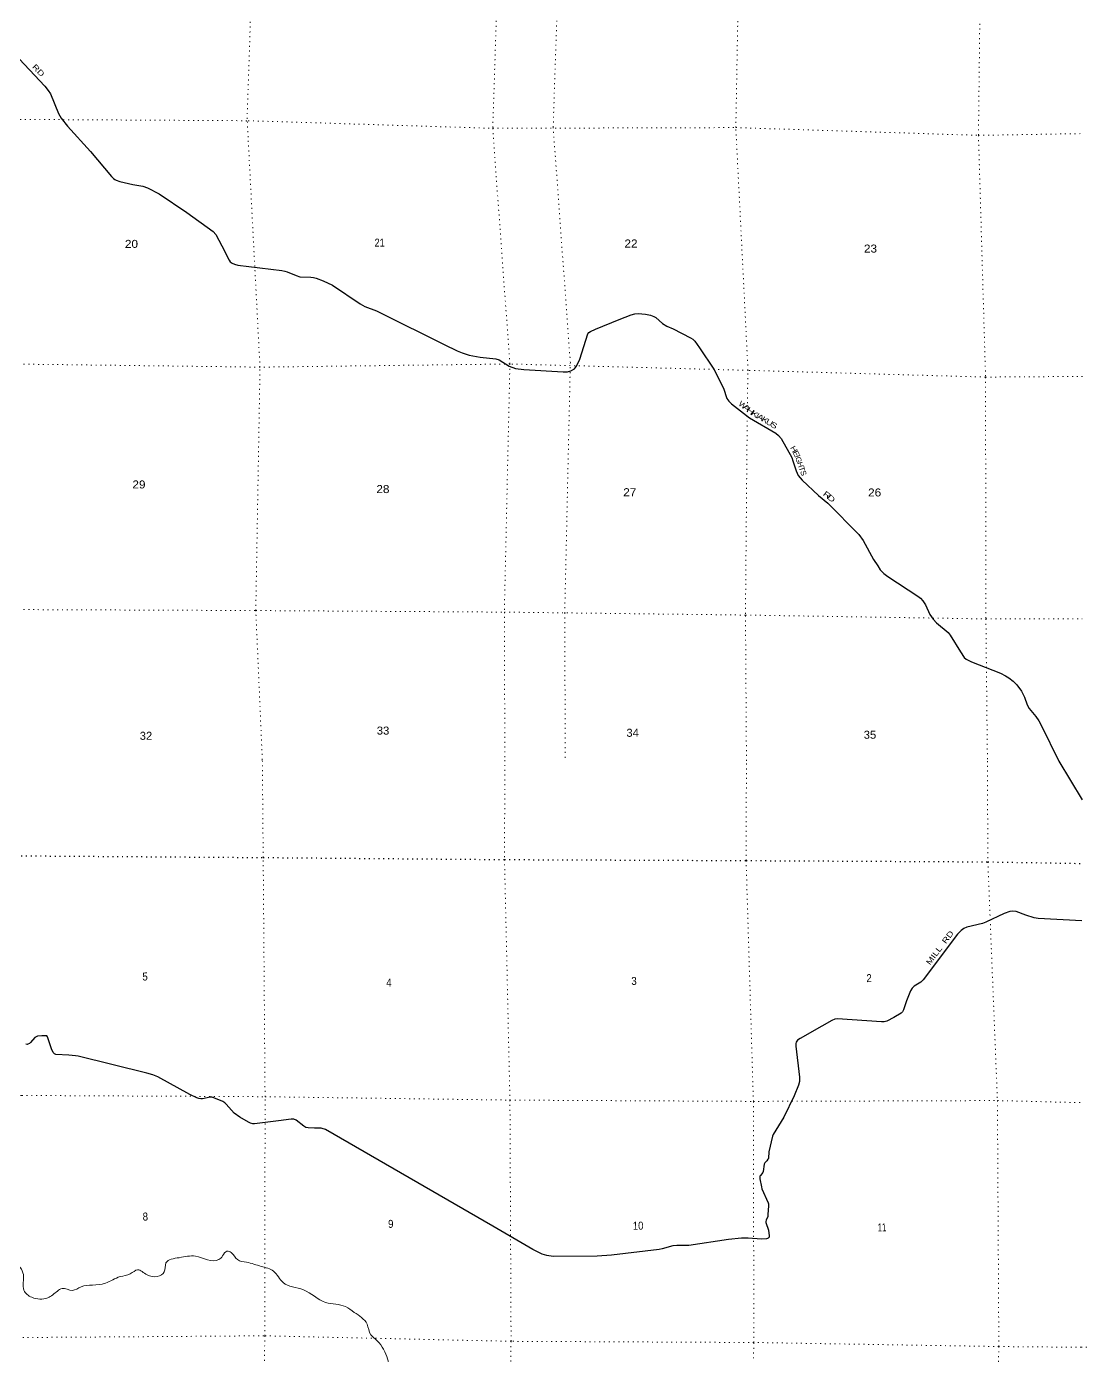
# Model space of a CAD drawing. Header units: feet. Extents: x -256679 to 5, y -731788 to -547785.
# Drawn here: x -54968 to -31912, y -607831 to -578768 of the extents above; entities that cross this region are included whole.
import ezdxf
from ezdxf.enums import TextEntityAlignment as Align

# ---------------------------------------------------------------- set-up
doc = ezdxf.new("R2010")
doc.units = ezdxf.units.FT
doc.header["$LTSCALE"] = 70
doc.linetypes.add('DOTTED', pattern=[1.5, 0.3, -1.2])
for name, color, linetype, lineweight in [('29', 7, 'Continuous', 25), ('39', 7, 'Continuous', 13), ('6', 7, 'DOTTED', 25), ('7', 7, 'DOTTED', 13)]:
    doc.layers.add(name, color=color, linetype=linetype, lineweight=lineweight)
doc.layers.add('30', color=7, linetype='Continuous')

msp = doc.modelspace()

# ---------------------------------------------------------------- linework, layer by layer
at = {"layer": '29'}
msp.add_line((-32407.21, -594834.01), (-31898.34, -595683.3), dxfattribs=at)
for points in [[(-55694.69, -578882.19), (-54571.29, -580070.01), (-54494.57, -580166.05), (-54445.96, -580238.41), (-54270.98, -580672.17), (-54216.15, -580771), (-54070.84, -580945.48), (-53570.98, -581497.17), (-53113.15, -582048.68), (-53066.93, -582091.54), (-53041.27, -582109.88), (-53008.29, -582128.21), (-52929.53, -582157.36), (-52643.68, -582222.49), (-52425.5, -582256.58), (-52323.85, -582297.75), (-52072.3, -582428.7), (-51465.77, -582834.92), (-50893.39, -583246.83), (-50829.56, -583319.21), (-50698.56, -583565.58), (-50541.83, -583876.02), (-50517.71, -583914.33), (-50477.39, -583943.67), (-50422.41, -583965.68), (-50354.21, -583984.71), (-49390.28, -584106.59), (-49324.65, -584116.05), (-49274.34, -584131.05), (-49075.41, -584215.08), (-48998.67, -584238.11), (-48752.6, -584249.11), (-48697.88, -584255.42), (-48639.23, -584273.76), (-48482.82, -584330.17), (-48281.13, -584422.93), (-47677.09, -584834.9), (-47572.83, -584893.53), (-47317.11, -584986.51), (-47229.92, -585025.62), (-45837.57, -585718.1), (-45560.37, -585861.83), (-45450.2, -585905.56), (-45296.46, -585953.52), (-45054.42, -586001.12), (-44712.42, -586036.5), (-44642.21, -586059.88), (-44416.96, -586193.61), (-44283.01, -586243.26), (-44103.14, -586270.85), (-43242.95, -586320.35), (-43143.09, -586316.61), (-43069.78, -586294.6), (-42992.81, -586250.59), (-42946.28, -586197.65), (-42875.59, -586044.04), (-42701.12, -585491.12), (-42677.59, -585458.39), (-42640.94, -585436.39), (-42534.57, -585383.88), (-42015.55, -585177.12)], [(-42015.55, -585177.12), (-41754.87, -585073.28), (-41671.46, -585051.3), (-41598.15, -585043.96), (-41440.65, -585056.58), (-41334.25, -585080.64), (-41260.94, -585106.31), (-41212.85, -585127.47), (-41069.36, -585261.97), (-40973.22, -585319.03), (-40837.75, -585378.84), (-40454.43, -585576.29), (-40408.76, -585605.11), (-40361.11, -585649.12), (-40259.26, -585790.94), (-39943.16, -586263.93), (-39734.84, -586676.51), (-39659.79, -586904.66), (-39618.89, -586962.11), (-39558.24, -587021), (-39165.37, -587324.41), (-38590.56, -587662.55), (-38532.12, -587710.3), (-38477.01, -587778.94), (-38242.56, -588194.42), (-38216.99, -588267.68), (-38145.91, -588487.82), (-38099.61, -588583.19), (-38016.72, -588688.22), (-37662.01, -589027.45), (-37454.62, -589190.19), (-36774.6, -589874.18), (-36683.78, -590006.81), (-36453.46, -590421.48), (-36364.08, -590563.69), (-36308.37, -590647.93), (-36230.3, -590732.39), (-36140.93, -590794.52), (-35488.07, -591223.85), (-35427.6, -591271.53), (-35376.89, -591331.3), (-35319.46, -591414.57), (-35224.09, -591627.73), (-35152.7, -591726.31), (-35078.8, -591806.2), (-34826.48, -592019.72), (-34779.84, -592081.25), (-34557.3, -592441.92), (-34471.78, -592564.19), (-34428.8, -592602.87), (-34312.13, -592660.78), (-33678.9, -592909.21), (-33571.11, -592965.96), (-33497.8, -593013.64), (-33402.5, -593086.99), (-33323.83, -593162.5), (-33221.08, -593307.04), (-33156.92, -593433.01), (-33096.46, -593600.45), (-33051.95, -593683.27), (-32906.62, -593855.75), (-32843.55, -593948.87), (-32791.38, -594044.1), (-32407.21, -594834.01)], [(-31901.98, -598326.77), (-32860.66, -598276.12), (-32946.45, -598261.37), (-33129.39, -598201.68), (-33339.19, -598125.09), (-33408.81, -598114.17), (-33479.84, -598121.66), (-33597.24, -598169.08), (-34001.25, -598358.5), (-34071.97, -598383.78), (-34412.89, -598464.91), (-34482.96, -598493.72), (-34539.82, -598536.99), (-34618.88, -598616.81), (-35368.25, -599618.22), (-35418.91, -599666.87), (-35567.21, -599755.52), (-35611, -599798.19), (-35649.53, -599855.06), (-35738.17, -600078.05), (-35798.76, -600273.82), (-35823.35, -600319.57), (-35853.64, -600345.9), (-36013.49, -600438.82), (-36165.81, -600517.53), (-36224.12, -600534.69), (-36277.99, -600538.22), (-37243.82, -600471.13), (-37301.25, -600479.77), (-37368.1, -600507.73), (-37586.31, -600633.11), (-38062.8, -600902.09), (-38117.68, -600939.72), (-38144.74, -600978.75), (-38155.41, -601008.37), (-38155.41, -601070.16), (-38072.92, -601744.43), (-38073.08, -601842.46), (-38093.66, -601921.41), (-38193.45, -602154.93), (-38418.1, -602622.08), (-38645.95, -603000.93), (-38663.05, -603039.03), (-38743.76, -603379.04), (-38751.15, -603517.78), (-38753.15, -603523.52), (-38763.44, -603539.82), (-38791.04, -603572.19), (-38832.48, -603622.2), (-38839.76, -603633.36), (-38846.88, -603650.78), (-38866.22, -603807.65), (-38876.2, -603833.29), (-38929.37, -603896.79), (-38937.95, -603910.52), (-38941.92, -603930.53), (-38941.38, -603967.16), (-38906.21, -604145.64), (-38894.56, -604185.67), (-38756.99, -604497.47), (-38750.13, -604516.35), (-38750.98, -604531.79), (-38750.98, -604559.25), (-38762.99, -604749.75), (-38769.28, -604794.37), (-38805.01, -604875.03), (-38811.01, -604900.78), (-38806.8, -604927.17), (-38753.83, -605093.84), (-38739.83, -605218.27), (-38739.83, -605245.73), (-38749.03, -605262.69), (-38756.98, -605269.76), (-38769.85, -605276.63), (-38794.72, -605283.49), (-38903.46, -605291.36), (-39198.63, -605270.24), (-39341.85, -605269.76), (-39628.08, -605293.81), (-40494.62, -605427.41), (-40755.15, -605427.65), (-40843.86, -605432.61), (-41074.4, -605497.72), (-41142.77, -605516.9), (-42185.59, -605640.47), (-42496.81, -605663.35), (-43454.81, -605667.93), (-43598.89, -605647.33), (-43699.41, -605615.15), (-43902.62, -605513.32), (-44780.44, -605004.66)], [(-44780.44, -605004.66), (-48433.94, -602887.63), (-48507.68, -602865.27), (-48529.99, -602860.17), (-48676.3, -602863.83), (-48814.7, -602853.31), (-48866.16, -602843.01), (-48911.37, -602818.39), (-49074.58, -602684.26), (-49126.86, -602661.09), (-49187.1, -602660.51), (-49463.94, -602697.63), (-49925.33, -602759.5), (-49989.58, -602764.07), (-50023.89, -602764.07), (-50075.34, -602750.34), (-50119.94, -602729.74), (-50305.17, -602623.33), (-50432.23, -602532.05), (-50603.76, -602337.63), (-50636.2, -602307.55), (-50677.36, -602276.66), (-50872.89, -602194.28), (-50917.49, -602180.55), (-50953.76, -602180), (-51126.74, -602218.3), (-51160.34, -602216.89), (-51202.2, -602214.87), (-51246.8, -602197.71), (-51399.65, -602123.21), (-52097.97, -601739.6), (-52212.43, -601696.57), (-52339.22, -601660.01), (-53840.42, -601287.15), (-53901.86, -601276.09), (-54045.26, -601265.73), (-54328.36, -601250.61), (-54361.53, -601233.19), (-54387.25, -601205.73), (-54423.29, -601124.28), (-54508.17, -600862.48), (-54524.97, -600843.18), (-54551.05, -600838.45), (-54637.39, -600841.55), (-54727.71, -600850.47), (-54762.01, -600862.48), (-54787.75, -600880.26), (-54880.36, -600989.48), (-54907.58, -601011.33), (-54938.67, -601025.52), (-54955.83, -601028.95), (-54981.55, -601027.24)]]:
    msp.add_lwpolyline(points, dxfattribs=at)
at = {"layer": '39'}
msp.add_spline([(-62278.83, -603663.51), (-62394.22, -604143.12), (-62537.05, -604805.05), (-62475.02, -605027.69), (-62188.33, -605188.16), (-61871.45, -605182.14), (-61215.57, -605093.87), (-60619.93, -605105.9), (-60513.6, -605055.76), (-60166.67, -605101.89), (-59552.9, -605001.59), (-59197.89, -604965.48), (-58842.94, -605021.64), (-58554.15, -605039.69), (-58303.5, -605099.86), (-57809.97, -604853.14), (-57687.42, -604532.21), (-57520.56, -603928.45), (-57386.07, -603755.95), (-57015.04, -603745.91), (-56417.48, -603896.35), (-55940.2, -603972.56), (-55800.1, -604399.8), (-55716.24, -604971.47), (-55475.82, -605352.57), (-55331.62, -605663.47), (-55225.41, -605779.81), (-55037.07, -606062.63), (-55027.27, -606407.64), (-54854.89, -606560.08), (-54505.93, -606570.1), (-54295.25, -606423.67), (-54192.93, -606365.5), (-53968.33, -606409.63), (-53777.75, -606329.4), (-53527.03, -606293.29), (-53246.22, -606251.16), (-52923.24, -606108.75), (-52702.58, -606046.56), (-52542.08, -605958.3), (-52335.58, -606070.63), (-51958.49, -606004.43), (-51922.26, -605809.87), (-51631.38, -605693.53), (-51276.37, -605661.43), (-50769.01, -605735.64), (-50682.72, -605653.4), (-50588.39, -605551.1), (-50494.15, -605583.19), (-50359.88, -605735.64), (-50161.37, -605793.8), (-49838.53, -605884.06), (-49569.86, -605990.37), (-49363.44, -606237.08), (-48918.31, -606395.54), (-48433.15, -606670.34), (-47996, -606762.6), (-47805.55, -606888.97), (-47526.95, -607145.71), (-47444.87, -607380.39), (-47348.66, -607470.65), (-47094.21, -607857.78), (-46994.17, -608220.83), (-46839.97, -608569.84), (-46643.7, -608989.06), (-46465.4, -609279.91), (-46022.53, -609819.47), (-45731.9, -610096.27), (-45387.05, -610250.72), (-45200.59, -610347)], degree=3, dxfattribs=at)
at = {"layer": '6'}
msp.add_lwpolyline([(-63800.09, -596876.43), (-60752.89, -596867.95), (-55087.2, -596904), (-49796.55, -596942.06), (-44521.95, -596986.14), (-39241.31, -597008.15), (-33956.67, -597036.18), (-31900.25, -597071.64)], dxfattribs=at)
at = {"layer": '7'}
for points in [[(-49815.68, -594803.14), (-49958.16, -591540.34), (-49866.95, -586216.84), (-50147.5, -580784.99), (-49971.53, -575434.74), (-50169.28, -570098.59), (-50293.58, -564685.83), (-50226.69, -557368.1), (-50264.77, -554230.62), (-50224.25, -549131.82)], [(-44982.64, -549140.71), (-44916.3, -554155.51), (-44773.41, -559406.45), (-44907.79, -564667.01), (-44833.4, -570308.4), (-44608.21, -575811.64), (-44779.47, -580993.3), (-44404.12, -586147.57), (-44525.1, -591575), (-44514.27, -594813.93)], [(-43662.76, -549123.25), (-43596.54, -554128.82), (-43452.95, -559405.35), (-43587.57, -564675.16), (-43513.76, -570272.71), (-43287.32, -575806.45), (-43457.88, -580967.09), (-43083.05, -586114.27), (-43205.05, -591587.5), (-43194.28, -594809.52)], [(-39214.2, -587006.4), (-39199.64, -586287), (-39466.09, -580977.87), (-39367.77, -575586.21), (-39526.67, -570206.51), (-39606.67, -564665.43), (-39542.24, -559634.66), (-39607.27, -554286.57), (-39726.95, -549152.22)], [(-34210.55, -552390.28), (-34218.39, -554196.04), (-34236.96, -559372.12), (-34301.58, -564665.92), (-34222.73, -570530.26), (-34101.37, -575871.21), (-34161.69, -581147.01), (-34007.34, -586434.28), (-33999.6, -591723.21), (-33966.3, -594831.77)], [(-63755.54, -580680.17), (-60769.78, -580661.34), (-55424.68, -580797), (-50124.09, -580827.53), (-44779.47, -580993.3), (-39466.09, -580977.87), (-34161.69, -581147.01), (-31878.3, -581109.41)], [(-31885.6, -586419.14), (-34007.34, -586434.28), (-39199.64, -586287), (-44404.12, -586147.57), (-49866.95, -586216.84), (-55315.53, -586147.79), (-60788.03, -586068.32), (-63770.28, -586042.27)], [(-39233.83, -594823.46), (-39254.68, -591609.07), (-39216.26, -587240.86)], [(-63785.06, -591410.91), (-60803.88, -591451.26), (-55349.25, -591518.39), (-49958.16, -591540.34), (-44525.1, -591575), (-39253.15, -591639.21), (-33999.6, -591723.21), (-31892.9, -591719.79)], [(-49780.61, -624385.23), (-49741.8, -623469.2), (-49808.39, -617999.29), (-49832.97, -612671.8), (-49761.31, -607402.48), (-49755.87, -602173.27), (-49796.55, -596942.06), (-49815.68, -594803.14)], [(-44514.27, -594813.93), (-44521.95, -596986.14), (-44403.07, -602247.44), (-44378.46, -607522.78), (-44467.28, -612839.84), (-44473.69, -618147.67), (-44482.18, -620450.61)], [(-39111.4, -617265.01), (-39183.53, -612828.15), (-39071.76, -607548.8), (-39082.32, -602273.46), (-39241.31, -597008.15), (-39233.83, -594823.46)], [(-33966.3, -594831.77), (-33956.67, -597036.18), (-33747.52, -602257.36), (-33716.96, -607637.01), (-33864.77, -612826.1), (-33901.8, -614693.98)], [(-63813.66, -601810.26), (-60768.38, -602123.23), (-55074.6, -602145.24), (-49755.87, -602173.27), (-44403.07, -602247.44), (-39080.32, -602275.47), (-33747.52, -602257.36), (-31907.45, -602303.35)], [(-31914.81, -607653.16), (-33716.96, -607637.01), (-39071.76, -607548.8), (-44378.46, -607522.78), (-49781.37, -607402.48), (-55146.28, -607440.64), (-60759.83, -607410.61), (-63828.48, -607195.72)], [(-15983.27, -607788.51), (-18185.77, -607795.58), (-23476.98, -607822.53), (-28642.74, -607666.39), (-31914.81, -607653.16)]]:
    msp.add_lwpolyline(points, dxfattribs=at)

# ---------------------------------------------------------------- texts
at = {"layer": '30', "width": 1.3}
for s, rotation, p in [('RD', 313.403, (-54856.89, -579658.25)), ('MILL  RD', 53.192, (-35222.31, -599302.71))]:
    msp.add_text(s, height=120, rotation=rotation, dxfattribs=at).set_placement(p)
at = {"layer": '30'}
for s, rotation, width, p in [('W', 322.321, 1.2, (-39349.6, -587093.7)), ('A', 322.321, 1.6, (-39267.45, -587156.67)), ('H', 322.321, 1.4, (-39184.53, -587222.48)), ('K', 326.533, 1.4, (-39086.18, -587290.63)), ('A', 329.533, 1.4, (-38955.15, -587366.87)), ('K', 329.533, 1.3, (-38857.78, -587424.14)), ('U', 329.533, 1.25, (-38760.81, -587481.18)), ('S', 329.533, 1.35, (-38661.4, -587539.66)), ('H', 299.435, 1.15, (-38250.43, -588038.05)), ('E', 295.435, 1.25, (-38199.29, -588133.83)), ('I', 289.241, 0.95, (-38171.3, -588185.48)), ('G', 287.895, 0.9, (-38149.49, -588261.07)), ('H', 287.895, 0.9, (-38110.49, -588366.76)), ('T', 285.896, 1.15, (-38076.76, -588458.95)), ('R', 321.879, 1.45, (-37507.07, -589059.63)), ('D', 319.833, 1.5, (-37419.04, -589133.51))]:
    msp.add_text(s, height=120, rotation=rotation, dxfattribs=dict(at, width=width)).set_placement(p, align=Align.CENTER)
for s, rotation, p in [('I', 327.533, (-39022.25, -587329.02)), ('S', 286.281, (-38044.33, -588550.93))]:
    msp.add_text(s, height=120, rotation=rotation, dxfattribs=at).set_placement(p, align=Align.CENTER)
at = {"layer": '7'}
for s, width, p in [('20', 1.1, (-52819.48, -583608.39)), ('21', 0.85, (-47362.58, -583580.94)), ('22', 1.1, (-41899.98, -583600.14)), ('23', 1.1, (-36665.36, -583711.23)), ('29', 1.1, (-52655.67, -588869.65)), ('28', 1.1, (-47322.92, -588970.8)), ('27', 1.1, (-41927.18, -589039.54)), ('26', 1.1, (-36574.99, -589044.99)), ('32', 1.05, (-52495.54, -594366.95)), ('33', 1.05, (-47313.46, -594253.05)), ('34', 1.05, (-41857.97, -594301.26)), ('35', 1.05, (-36670.45, -594343.99))]:
    msp.add_text(s, height=175, dxfattribs=dict(at, width=width)).set_placement(p)
for s, width, p in [('5', 0.9, (-52435.82, -599632.57)), ('3', 0.9, (-41747.95, -599729.48)), ('2', 0.9, (-36610.99, -599668.14)), ('4', 0.9, (-47105.33, -599764.91)), ('8', 0.9, (-52429.79, -604882.57)), ('9', 0.9, (-47064.69, -605042.05)), ('10', 0.9, (-41717.35, -605083.66)), ('11', 0.65, (-36361.73, -605120.39))]:
    msp.add_text(s, height=175, rotation=1, dxfattribs=dict(at, width=width)).set_placement(p)

doc.saveas('drawing.dxf')
